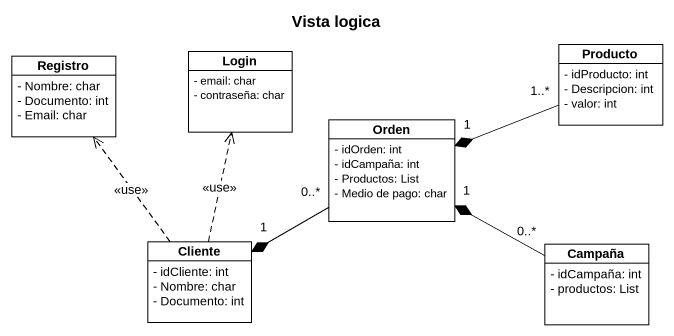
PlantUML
@startuml
title Vista logica
hide circle
hide empty members
skinparam classAttributeIconSize 0
class Registro {
  - Nombre: char
  - Documento: int
  - Email: char
}
class Login {
  - email: char
  - contraseña: char
}
class Producto {
  - idProducto: int
  - Descripcion: int
  - valor: int
}
class Orden {
  - idOrden: int
  - idCampaña: int
  - Productos: List
  - Medio de pago: char
}
class Cliente {
  - idCliente: int
  - Nombre: char
  - Documento: int
}
class Campaña {
  - idCampaña: int
  - productos: List
}
Producto "1..*" -left-* "1" Orden
Orden "0..*" -left-* "1" Cliente
Cliente .up.> Registro : <<use>>
Cliente .up.> Login : <<use>>
Campaña "0..*" -left-* "1" Orden
@enduml
